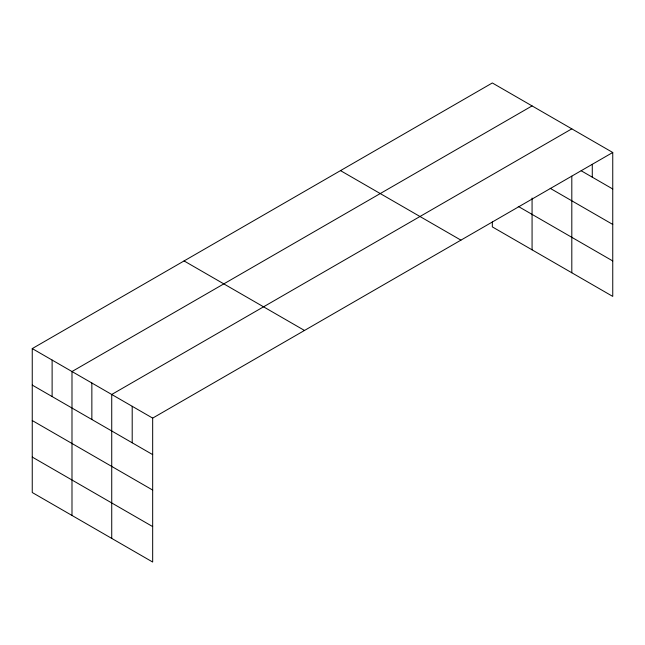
<?xml version="1.0" encoding="UTF-8"?>
<svg xmlns="http://www.w3.org/2000/svg" width="645" height="645" viewBox="0 0 645 645"><rect width="100%" height="100%" fill="white"/><g stroke="black" fill="none" stroke-linecap="round" stroke-linejoin="round"><path stroke-width="0.97" d="M612.75 152.486L152.672 418.113L152.672 562.037L32.25 492.514L32.25 348.59L492.329 82.963L612.75 152.486L612.75 296.41L492.329 226.887L492.329 221.961M571.809 176.182L571.809 272.771M532.069 105.909L71.99 371.536L71.99 515.452M571.809 128.847L111.73 394.474L111.73 538.398M581.193 170.772L612.75 188.993M550.209 188.332L612.75 224.436M518.249 206.4L612.75 260.959M340.504 170.619L460.925 240.142M184.075 260.935L304.496 330.458M32.25 348.59L152.672 418.113M32.25 385.089L152.672 454.612M32.25 420.54L152.672 490.063M32.25 457.063L152.672 526.586M592.279 164.346L592.279 177.173M532.069 198.039L532.069 249.833M132.201 406.294L132.201 442.793M91.856 383.001L91.856 419.508M52.116 360.063L52.116 396.562"/></g></svg>
